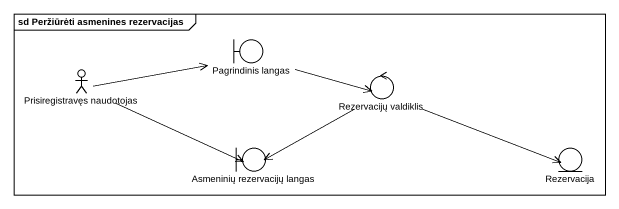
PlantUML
@startuml
mainframe sd Peržiūrėti asmenines rezervacijas
actor "Prisiregistravęs naudotojas" as Prisiregistravęs_naudotojas
boundary "Pagrindinis langas" as Pagrindinis_langas
control "Rezervacijų valdiklis" as Rezervacijų_valdiklis
boundary "Asmeninių rezervacijų langas" as Asmeninių_rezervacijų_langas
entity Rezervacija
Prisiregistravęs_naudotojas -right-> Pagrindinis_langas
Prisiregistravęs_naudotojas -right-> Asmeninių_rezervacijų_langas
Pagrindinis_langas -right-> Rezervacijų_valdiklis
Rezervacijų_valdiklis -left-> Asmeninių_rezervacijų_langas
Rezervacijų_valdiklis -right-> Rezervacija
@enduml
